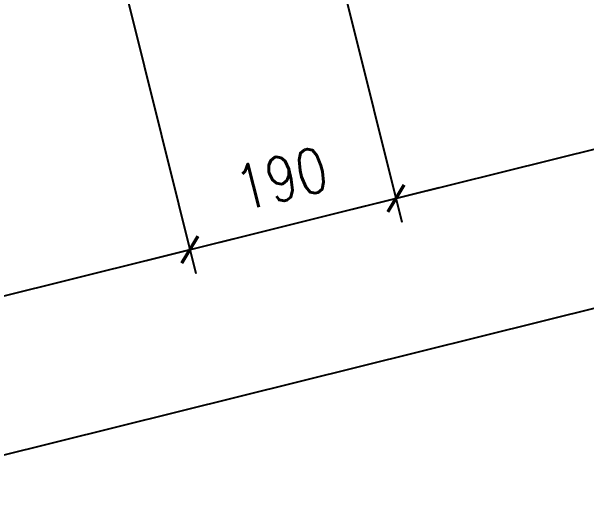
# Model space of a CAD drawing. Header units: inches. Extents: x 122939 to 389145, y 29603 to 574065.
# Drawn here: x 343620 to 344135, y 497658 to 498104 of the extents above; entities that cross this region are included whole.
import ezdxf

# ---------------------------------------------------------------- set-up
doc = ezdxf.new("R2010")
doc.units = ezdxf.units.IN
doc.header["$MEASUREMENT"] = 0
doc.layers.add('A-Dim-ID', color=9, linetype='Continuous', lineweight=20)
doc.styles.add('ST9', font='romans.shx', dxfattribs={"width": 0.8})
doc.dimstyles.new('DIM-20', dxfattribs={"dimscale": 1000, "dimtxt": 0.044, "dimasz": 0.035, "dimexe": 0.022, "dimexo": 0.022, "dimgap": 0.022, "dimtad": 1, "dimdec": 0, "dimzin": 0, "dimdsep": 46, "dimtxsty": 'ST9', "dimblk1": 'ARCHTICK', "dimblk2": 'ARCHTICK', "dimsah": 1, "dimcen": 0.08800000000000001, "dimdle": 0.04, "dimclrd": 256, "dimclre": 256, "dimclrt": 3, "dimadec": 0, "dimazin": 0, "dimtfac": 1, "dimtdec": 0, "dimtix": 1, "dimtofl": 0, "dimtmove": 1, "dimatfit": 3, "dimldrblk": 'CLOSED', "dimfxl": 1, "dimtolj": 1, "dimtzin": 0, "dimarcsym": 0})

# ---------------------------------------------------------------- blocks, each defined once
blk = doc.blocks.new('_ARCHTICK')
at = {"color": 0, "linetype": 'ByBlock', "const_width": 0.15}
blk.add_lwpolyline([(-0.5, -0.5), (0.5, 0.5)], dxfattribs=at)
blk = doc.blocks.new('*D55')
at = {"layer": 'A-Dim-ID', "lineweight": -2, "transparency": 16777216}
for p, q in [((343861.0323142601, 498352.7996911433), (343969.7832827868, 497915.6947512608)), ((343722.4418346994, 498121.8248148517), (343785.155231882, 497869.7596049811)), ((343741.026946936, 497881.4512459149), (344003.2882991223, 497946.7014260319))]:
    blk.add_line(p, q, dxfattribs=at)
at = {"layer": 'Defpoints', "color": 0, "transparency": 16777216}
for p in [(343855.7206799548, 498374.1488489958, -1.466518336033711e-07), (343717.1302003941, 498143.1739727042), (343964.4716484816, 497937.0439091133)]:
    blk.add_point(p, dxfattribs=at)
at = {"layer": 'A-Dim-ID', "lineweight": -2, "transparency": 16777216, "xscale": 20, "yscale": 20, "zscale": 20}
for p, rotation in [((343964.4716484816, 497937.0439091133), 13.9714232829857), ((343779.8435975767, 497891.1087628335), 193.9714232829857)]:
    blk.add_blockref('_ARCHTICK', p, dxfattribs=dict(at, rotation=rotation))
at = {"layer": 'A-Dim-ID', "color": 3, "transparency": 16777216, "insert": (343862.0172302646, 497954.8338191462), "char_height": 40, "attachment_point": 5, "rotation": 13.97142328298572, "style": 'ST9'}
blk.add_mtext('\\A1;190', dxfattribs=at)
blk = doc.blocks.new('_CLOSED')
at = {"color": 0, "linetype": 'ByBlock'}
for p, q in [((-1, 0.1666666666666666), (0, 0)), ((-1, 0.1666666666666666), (-1, -0.1666666666666666)), ((0, 0), (-1, -0.1666666666666666)), ((0, 0), (-1, 0))]:
    blk.add_line(p, q, dxfattribs=at)
blk = doc.blocks.new('*D56')
at = {"layer": 'A-Dim-ID', "lineweight": -2, "transparency": 16777216}
for p, q in [((344879.9702560902, 498606.3060435532), (344988.7203621066, 498169.2045703756)), ((343886.9388958563, 498248.6728503011), (343969.7832827867, 497915.6947512607)), ((343925.6549978407, 497927.3863921945), (345022.2253784421, 498200.2112451467))]:
    blk.add_line(p, q, dxfattribs=at)
at = {"layer": 'Defpoints', "color": 0, "transparency": 16777216}
for p in [(344874.6586217849, 498627.6552014056, -1.466518336033709e-07), (343881.627261551, 498270.0220081535), (344983.4087278013, 498190.5537282281)]:
    blk.add_point(p, dxfattribs=at)
at = {"layer": 'A-Dim-ID', "lineweight": -2, "transparency": 16777216, "xscale": 20, "yscale": 20, "zscale": 20}
for p, rotation in [((344983.4087278013, 498190.5537282281), 13.9714232829857), ((343964.4716484814, 497937.0439091132), 193.9714232829857)]:
    blk.add_blockref('_ARCHTICK', p, dxfattribs=dict(at, rotation=rotation))
at = {"layer": 'A-Dim-ID', "color": 3, "transparency": 16777216, "insert": (344463.7997953768, 498104.5563018434), "char_height": 40, "attachment_point": 5, "rotation": 13.97142328298572, "style": 'ST9'}
blk.add_mtext('\\A1;1050', dxfattribs=at)
blk = doc.blocks.new('*D71')
at = {"layer": 'A-Dim-ID', "lineweight": -2, "transparency": 16777216}
for p, q in [((345689.9064303503, 498250.2310166885), (345701.3672314854, 498204.1663897792)), ((338612.7290117367, 496463.195893305), (345734.872247821, 498235.1730645503)), ((338651.1505645329, 496474.4414348815), (338646.2340280722, 496494.2025680761))]:
    blk.add_line(p, q, dxfattribs=at)
at = {"layer": 'Defpoints', "color": 0, "transparency": 16777216}
for p in [(345684.594796045, 498271.5801745409, -2.933114763932611e-07), (345696.0555971802, 498225.5155476316), (338656.4621988381, 496453.0922770291, -2.933114763932611e-07)]:
    blk.add_point(p, dxfattribs=at)
at = {"layer": 'A-Dim-ID', "lineweight": -2, "transparency": 16777216, "xscale": 20, "yscale": 20, "zscale": 20}
for p, rotation in [((345696.0555971802, 498225.5155476316), 13.9714232829857), ((338651.5456623774, 496472.8534102237), 193.9714232829857)]:
    blk.add_blockref('_ARCHTICK', p, dxfattribs=dict(at, rotation=rotation))
at = {"layer": 'A-Dim-ID', "color": 3, "transparency": 16777216, "insert": (342163.6602370142, 497389.9419621004), "char_height": 40, "attachment_point": 5, "rotation": 13.97142328298572, "style": 'ST9'}
blk.add_mtext('\\A1;7259', dxfattribs=at)
blk = doc.blocks.new('*D186')
at = {"layer": 'A-Dim-ID', "lineweight": -2, "transparency": 16777216}
for p, q in [((342999.3399033607, 498189.9379583569), (343120.1631425822, 497704.3106997514)), ((343722.4418346994, 498121.8248148517), (343785.155231882, 497869.7596049809)), ((343076.0348576361, 497716.0023406852), (343818.6602482175, 497900.766279752))]:
    blk.add_line(p, q, dxfattribs=at)
at = {"layer": 'Defpoints', "color": 0, "transparency": 16777216}
for p in [(342994.0282690554, 498211.2871162093), (343717.1302003941, 498143.1739727042), (343779.8435975767, 497891.1087628334)]:
    blk.add_point(p, dxfattribs=at)
at = {"layer": 'A-Dim-ID', "lineweight": -2, "transparency": 16777216, "xscale": 20, "yscale": 20, "zscale": 20}
for p, rotation in [((343779.8435975767, 497891.1087628334), 13.9714232829857), ((343114.8515082769, 497725.6598576038), 193.9714232829857)]:
    blk.add_blockref('_ARCHTICK', p, dxfattribs=dict(at, rotation=rotation))
at = {"layer": 'A-Dim-ID', "color": 3, "transparency": 16777216, "insert": (343437.2071601622, 497849.1417933914), "char_height": 40, "attachment_point": 5, "rotation": 13.97142328298572, "style": 'ST9'}
blk.add_mtext('\\A1;685', dxfattribs=at)

msp = doc.modelspace()

# ---------------------------------------------------------------- dimensions: what is measured, and where the dimension line sits
at = {"layer": 'A-Dim-ID'}
for base, p1, p2, angle, picture, middle in [((344983.4087278013, 498190.5537282281, 1.466518336033709e-07), (343881.6272615511, 498270.0220081535, 1.466518336033709e-07), (344874.6586217849, 498627.6552014056), 13.97142328298569, '*D56', (344463.7997953768, 498104.5563018434, 1.466518336033709e-07)), ((343964.4716484816, 497937.0439091133, 1.466518336033709e-07), (343717.1302003941, 498143.1739727042, 1.466518336021988e-07), (343855.7206799548, 498374.1488489958), 13.97142328298569, '*D55', (343862.0172302646, 497954.8338191462, 1.466518336033709e-07)), ((345696.0555971802, 498225.5155476316, 1.466518336033709e-07), (338656.4621988381, 496453.0922770291, -1.466596427898901e-07), (345684.594796045, 498271.5801745409, -1.466596427898901e-07), 13.97142328298588, '*D71', (342163.6602370142, 497389.9419621004, 1.466518336033709e-07)), ((343779.8435975767, 497891.1087628334, 1.466518336033709e-07), (342994.0282690554, 498211.2871162093, 1.466518336021988e-07), (343717.1302003941, 498143.1739727042, 1.466518336021988e-07), 13.97142328298569, '*D186', (343437.2071601622, 497849.1417933914, 1.466518336033709e-07))]:
    dim = msp.add_linear_dim(base=base, p1=p1, p2=p2, angle=angle, dimstyle='DIM-20', override={"dimtxt": 0.04, "dimasz": 0.02}, dxfattribs=at)
    dim.commit()
    dim.dimension.update_dxf_attribs({"geometry": picture, "text_midpoint": middle})

doc.saveas('drawing.dxf')
